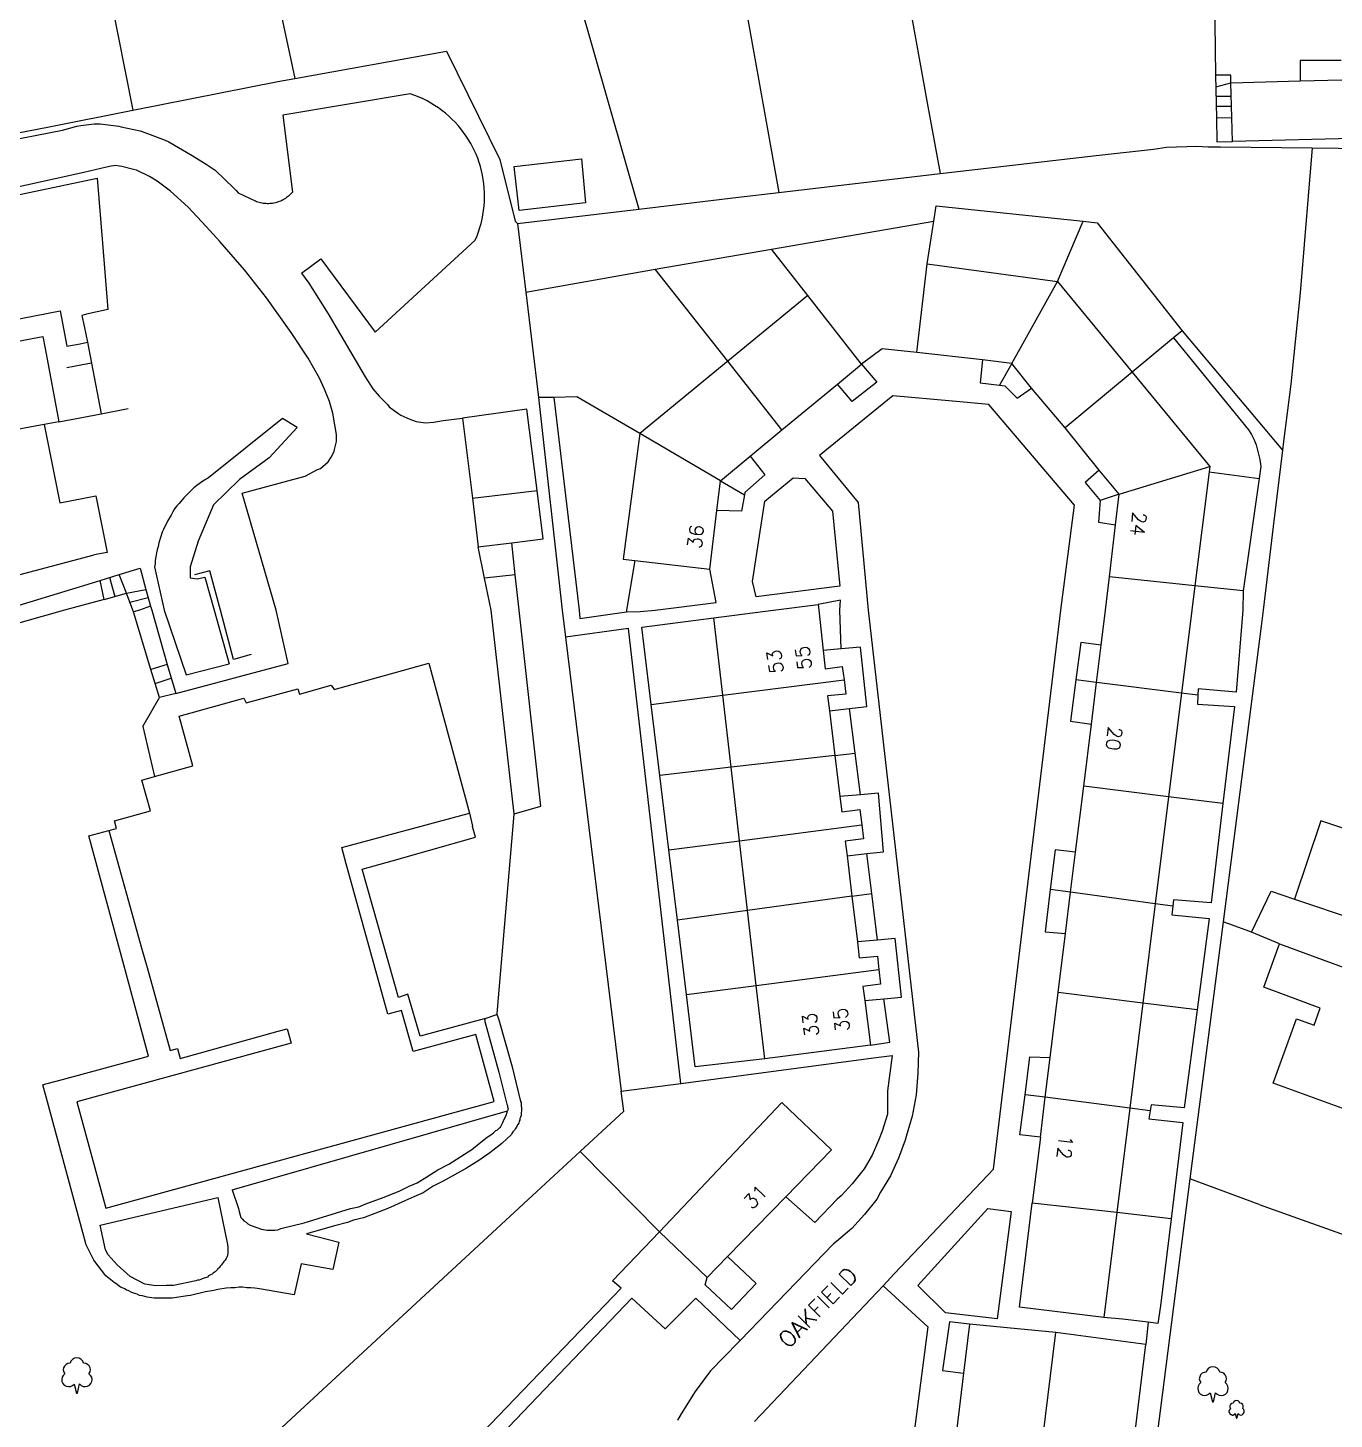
# Model space of a CAD drawing. Extents: x 427500 to 429848, y 434500 to 436505.
# Drawn here: x 428216.1 to 428327.5, y 435931 to 436049.7 of the extents above; entities that cross this region are included whole.
import ezdxf

# ---------------------------------------------------------------- set-up
doc = ezdxf.new("R2010")
doc.units = 0
doc.layers.add('LPTIP_Ex_Base', color=8, linetype='Continuous')
doc.styles.add('MtXpl_Romans', font='romans__.ttf')

msp = doc.modelspace()

# ---------------------------------------------------------------- linework, layer by layer
at = {"layer": 'LPTIP_Ex_Base', "color": 251, "true_color": 0x636466}
for p, q in [((428220.15, 436067.4), (428225.04, 436042.65)), ((428234.56, 436065.5), (428238.85, 436045.36)), ((428260.25, 436061.95), (428268.2, 436034.23)), ((428290.95, 436053.56), (428292.8, 436043.3)), ((428277.27, 436051.68), (428280.15, 436035.65)), ((428317.3, 436052.45), (428317.38, 436045.65)), ((428238.85, 436045.36), (428251.8, 436047.7)), ((428251.8, 436047.7), (428256.35, 436038.45)), ((428328.1, 436046.9), (428324.6, 436046.9)), ((428324.6, 436046.9), (428324.6, 436045.16)), ((428317.38, 436045.65), (428317.46, 436042)), ((428318.7, 436045.65), (428317.38, 436045.65)), ((428318.7, 436045), (428318.7, 436045.65)), ((428225.04, 436042.65), (428237.4, 436045.1)), ((428237.4, 436045.1), (428238.85, 436045.36)), ((428317.4, 436044.65), (428318.7, 436045)), ((428318.7, 436045), (428324.6, 436045.16)), ((428318.78, 436042.05), (428318.7, 436045)), ((428324.6, 436045.16), (428328.15, 436045.25)), ((428248.69, 436044.07), (428237.83, 436042.24)), ((428249.1, 436043.92), (428248.69, 436044.07)), ((428249.45, 436043.78), (428249.1, 436043.92)), ((428249.8, 436043.63), (428249.45, 436043.78)), ((428250.13, 436043.46), (428249.8, 436043.63)), ((428250.46, 436043.27), (428250.13, 436043.46)), ((428250.78, 436043.07), (428250.46, 436043.27)), ((428292.8, 436043.3), (428293.91, 436037.27)), ((428317.42, 436043.85), (428318.73, 436043.85)), ((428217.75, 436041.2), (428225.04, 436042.65)), ((428237.83, 436042.24), (428238.65, 436035.66)), ((428251.1, 436042.86), (428250.78, 436043.07)), ((428251.4, 436042.64), (428251.1, 436042.86)), ((428251.7, 436042.41), (428251.4, 436042.64)), ((428251.98, 436042.16), (428251.7, 436042.41)), ((428252.26, 436041.9), (428251.98, 436042.16)), ((428317.44, 436043), (428318.75, 436043)), ((428317.46, 436042), (428318.78, 436042.05)), ((428317.46, 436042), (428317.5, 436039.95)), ((428318.83, 436040), (428318.78, 436042.05)), ((428196.55, 436036.65), (428219.05, 436040.95)), ((428207.44, 436039.24), (428217.75, 436041.2)), ((428219.05, 436040.95), (428220.25, 436041.3)), ((428220.25, 436041.3), (428220.6, 436041.35)), ((428220.6, 436041.35), (428221.75, 436041.5)), ((428221.75, 436041.5), (428222.25, 436041.5)), ((428222.25, 436041.5), (428223.85, 436041.3)), ((428223.85, 436041.3), (428224.05, 436041.25)), ((428224.05, 436041.25), (428225.65, 436040.9)), ((428225.65, 436040.9), (428226.05, 436040.75)), ((428252.53, 436041.63), (428252.26, 436041.9)), ((428252.78, 436041.35), (428252.53, 436041.63)), ((428253.02, 436041.07), (428252.78, 436041.35)), ((428253.25, 436040.77), (428253.02, 436041.07)), ((428226.05, 436040.75), (428227.8, 436040.1)), ((428227.8, 436040.1), (428228.1, 436039.95)), ((428228.1, 436039.95), (428230.1, 436038.8)), ((428253.47, 436040.46), (428253.25, 436040.77)), ((428253.68, 436040.14), (428253.47, 436040.46)), ((428253.87, 436039.82), (428253.68, 436040.14)), ((428254.05, 436039.48), (428253.87, 436039.82)), ((428317.5, 436039.95), (428318.83, 436040)), ((428333.2, 436040.35), (428318.83, 436040)), ((428230.1, 436038.8), (428231.3, 436038.05)), ((428254.31, 436038.92), (428254.05, 436039.48)), ((428254.45, 436038.57), (428254.31, 436038.92)), ((428254.57, 436038.21), (428254.45, 436038.57)), ((428256.35, 436038.45), (428257.65, 436033.2)), ((428257.55, 436037.85), (428263.3, 436038.5)), ((428263.3, 436038.5), (428263.65, 436034.75)), ((428294.15, 436037.3), (428307.2, 436038.8)), ((428307.2, 436038.8), (428312.1, 436039.35)), ((428312.1, 436039.35), (428313.2, 436039.5)), ((428313.2, 436039.5), (428315.8, 436039.6)), ((428315.8, 436039.6), (428316.75, 436039.55)), ((428316.75, 436039.55), (428317.8, 436039.55)), ((428317.8, 436039.55), (428325.62, 436039.46)), ((428325.62, 436039.46), (428324.6, 436027.08)), ((428325.62, 436039.46), (428352.1, 436039.15)), ((428220.85, 436037.35), (428207.9, 436034.5)), ((428222.8, 436037.8), (428220.85, 436037.35)), ((428223.2, 436037.9), (428222.8, 436037.8)), ((428223.6, 436037.95), (428223.2, 436037.9)), ((428223.91, 436037.89), (428223.6, 436037.95)), ((428224.1, 436037.85), (428223.91, 436037.89)), ((428225.1, 436037.6), (428224.1, 436037.85)), ((428225.35, 436037.55), (428225.1, 436037.6)), ((428226.45, 436037), (428225.35, 436037.55)), ((428231.3, 436038.05), (428232.05, 436037.55)), ((428232.05, 436037.55), (428233.65, 436036)), ((428254.68, 436037.85), (428254.57, 436038.21)), ((428254.78, 436037.49), (428254.68, 436037.85)), ((428254.85, 436037.12), (428254.78, 436037.49)), ((428258, 436034.1), (428257.55, 436037.85)), ((428280.15, 436035.65), (428293.91, 436037.27)), ((428293.91, 436037.27), (428294.15, 436037.3)), ((428211.15, 436034.6), (428222, 436036.85)), ((428222, 436036.85), (428222.45, 436031.33)), ((428227.1, 436036.6), (428226.45, 436037)), ((428228.25, 436035.75), (428227.1, 436036.6)), ((428254.92, 436036.75), (428254.85, 436037.12)), ((428254.97, 436036.37), (428254.92, 436036.75)), ((428255, 436036), (428254.97, 436036.37)), ((428229.75, 436034.4), (428228.25, 436035.75)), ((428233.65, 436036), (428233.85, 436035.8)), ((428233.85, 436035.8), (428234.04, 436035.57)), ((428235.5, 436034.89), (428234.04, 436035.57)), ((428235.6, 436034.85), (428235.5, 436034.89)), ((428237.54, 436034.87), (428237.43, 436034.83)), ((428237.65, 436034.91), (428237.54, 436034.87)), ((428237.75, 436034.96), (428237.65, 436034.91)), ((428237.85, 436035.01), (428237.75, 436034.96)), ((428237.95, 436035.07), (428237.85, 436035.01)), ((428238.05, 436035.13), (428237.95, 436035.07)), ((428238.14, 436035.2), (428238.05, 436035.13)), ((428238.24, 436035.26), (428238.14, 436035.2)), ((428238.32, 436035.34), (428238.24, 436035.26)), ((428238.41, 436035.41), (428238.32, 436035.34)), ((428238.49, 436035.49), (428238.41, 436035.41)), ((428238.57, 436035.57), (428238.49, 436035.49)), ((428238.65, 436035.66), (428238.57, 436035.57)), ((428255.02, 436035.62), (428255, 436036)), ((428255.03, 436035.24), (428255.02, 436035.62)), ((428255.02, 436034.86), (428255.03, 436035.24)), ((428268.2, 436034.23), (428276.7, 436035.25)), ((428276.7, 436035.25), (428280.15, 436035.65)), ((428231.3, 436032.75), (428229.75, 436034.4)), ((428235.71, 436034.81), (428235.6, 436034.85)), ((428235.82, 436034.78), (428235.71, 436034.81)), ((428235.93, 436034.75), (428235.82, 436034.78)), ((428236.05, 436034.73), (428235.93, 436034.75)), ((428236.16, 436034.71), (428236.05, 436034.73)), ((428236.27, 436034.7), (428236.16, 436034.71)), ((428236.39, 436034.69), (428236.27, 436034.7)), ((428236.5, 436034.68), (428236.39, 436034.69)), ((428236.61, 436034.68), (428236.5, 436034.68)), ((428236.73, 436034.69), (428236.61, 436034.68)), ((428236.84, 436034.7), (428236.73, 436034.69)), ((428236.96, 436034.71), (428236.84, 436034.7)), ((428237.07, 436034.73), (428236.96, 436034.71)), ((428237.22, 436034.76), (428237.07, 436034.73)), ((428237.33, 436034.79), (428237.22, 436034.76)), ((428237.43, 436034.83), (428237.33, 436034.79)), ((428254.83, 436033.37), (428254.9, 436033.74)), ((428254.9, 436033.74), (428254.95, 436034.11)), ((428254.95, 436034.11), (428254.99, 436034.49)), ((428254.99, 436034.49), (428255.02, 436034.86)), ((428257.85, 436032.99), (428268.2, 436034.23)), ((428263.65, 436034.75), (428258, 436034.1)), ((428293.35, 436033.18), (428293.55, 436034.5)), ((428293.55, 436034.5), (428306.1, 436033.2)), ((428232.45, 436031.45), (428231.3, 436032.75)), ((428254.53, 436032.28), (428254.64, 436032.64)), ((428254.64, 436032.64), (428254.74, 436033)), ((428254.74, 436033), (428254.83, 436033.37)), ((428257.65, 436033.2), (428257.85, 436032.99)), ((428257.85, 436032.99), (428258.55, 436027.15)), ((428279.5, 436030.8), (428293.35, 436033.18)), ((428292.8, 436029.55), (428293.35, 436033.18)), ((428303.9, 436028.05), (428306.1, 436033.2)), ((428306.1, 436033.2), (428307.3, 436033.05)), ((428307.3, 436033.05), (428314.55, 436023.85)), ((428222.45, 436031.33), (428222.92, 436025.65)), ((428234.55, 436029.05), (428232.45, 436031.45)), ((428245.71, 436023.71), (428254.25, 436031.58)), ((428254.25, 436031.58), (428254.4, 436031.93)), ((428254.4, 436031.93), (428254.53, 436032.28)), ((428269.6, 436029.1), (428279.5, 436030.8)), ((428282.6, 436026.85), (428279.5, 436030.8)), ((428236.45, 436026.65), (428234.55, 436029.05)), ((428239.41, 436028.77), (428241.07, 436029.99)), ((428241.07, 436029.99), (428245.71, 436023.71)), ((428258.55, 436027.15), (428269.6, 436029.1)), ((428275.79, 436021.25), (428269.6, 436029.1)), ((428291.9, 436022), (428292.8, 436029.55)), ((428292.8, 436029.55), (428303.9, 436028.05)), ((428239.41, 436028.77), (428240.05, 436027.9)), ((428240.05, 436027.9), (428241.7, 436025.3)), ((428300, 436021.05), (428303.9, 436028.05)), ((428303.9, 436028.05), (428310.27, 436020.31)), ((428238.55, 436023.7), (428236.45, 436026.65)), ((428258.55, 436027.15), (428259.65, 436018.15)), ((428282.6, 436026.85), (428275.79, 436021.25)), ((428287.2, 436021), (428282.6, 436026.85)), ((428324.6, 436027.08), (428323.8, 436019.3)), ((428214.45, 436024.69), (428218.84, 436025.53)), ((428218.84, 436025.53), (428219.42, 436022.53)), ((428222.92, 436025.65), (428221.1, 436025.25)), ((428221.1, 436025.25), (428220.68, 436025.15)), ((428220.68, 436025.15), (428220.88, 436024.23)), ((428220.88, 436024.23), (428221.17, 436022.86)), ((428241.7, 436025.3), (428244.85, 436019.9)), ((428212.33, 436022.4), (428216.46, 436023.17)), ((428216.46, 436023.17), (428217.37, 436023.34)), ((428217.37, 436023.34), (428217.55, 436022.34)), ((428240, 436021.5), (428238.55, 436023.7)), ((428313.8, 436023.25), (428310.27, 436020.31)), ((428314.55, 436023.85), (428313.8, 436023.25)), ((428313.8, 436023.25), (428320.2, 436015.4)), ((428314.55, 436023.85), (428323.1, 436013.65)), ((428217.55, 436022.34), (428218.73, 436016.08)), ((428219.42, 436022.53), (428220.55, 436022.74)), ((428220.55, 436022.74), (428221.17, 436022.86)), ((428221.17, 436022.86), (428221.51, 436021.08)), ((428288.95, 436022.3), (428287.2, 436021)), ((428291.9, 436022), (428288.95, 436022.3)), ((428297.5, 436021.35), (428291.9, 436022)), ((428220.59, 436020.9), (428219.42, 436020.67)), ((428221.51, 436021.08), (428220.59, 436020.9)), ((428221.51, 436021.08), (428222.34, 436016.77)), ((428240.95, 436019.8), (428240, 436021.5)), ((428275.79, 436021.25), (428268.27, 436015.07)), ((428280.4, 436015.4), (428275.79, 436021.25)), ((428285.15, 436019.3), (428287.2, 436021)), ((428287.2, 436021), (428288.5, 436019.45)), ((428297.5, 436021.35), (428297.3, 436019.4)), ((428300, 436021.05), (428297.5, 436021.35)), ((428300, 436021.05), (428298.97, 436019.2)), ((428301.7, 436018.95), (428300, 436021.05)), ((428241.4, 436018.85), (428240.95, 436019.8)), ((428244.85, 436019.9), (428245.5, 436018.9)), ((428288.5, 436019.45), (428286.4, 436017.8)), ((428310.27, 436020.31), (428304.55, 436015.55)), ((428310.27, 436020.31), (428316.9, 436012.25)), ((428241.8, 436017.8), (428241.4, 436018.85)), ((428245.5, 436018.9), (428246.05, 436018.25)), ((428246.05, 436018.25), (428246.75, 436017.55)), ((428280.4, 436015.4), (428285.15, 436019.3)), ((428289.85, 436018.3), (428283.6, 436013.2)), ((428286.4, 436017.8), (428285.15, 436019.3)), ((428294.95, 436017.85), (428289.85, 436018.3)), ((428297.3, 436019.4), (428298.97, 436019.2)), ((428298.97, 436019.2), (428299.4, 436019.15)), ((428299.4, 436019.15), (428300.45, 436018.1)), ((428300.45, 436018.1), (428301.7, 436018.95)), ((428304.55, 436015.55), (428301.7, 436018.95)), ((428323.8, 436019.3), (428323.19, 436014.4)), ((428222.34, 436016.77), (428224.65, 436017.2)), ((428242.1, 436016.8), (428241.8, 436017.8)), ((428246.75, 436017.55), (428246.9, 436017.35)), ((428246.9, 436017.35), (428247.65, 436016.8)), ((428258.65, 436017.15), (428253.17, 436016.4)), ((428259.53, 436010.22), (428258.65, 436017.15)), ((428259.65, 436018.15), (428261.65, 436000)), ((428260.95, 436018.15), (428259.65, 436018.15)), ((428262.9, 436018.2), (428260.95, 436018.15)), ((428260.95, 436018.15), (428263.1, 436000)), ((428268.27, 436015.07), (428262.9, 436018.2)), ((428298.05, 436017.55), (428294.95, 436017.85)), ((428305.35, 436008.95), (428298.05, 436017.55)), ((428218.73, 436016.08), (428217.48, 436015.85)), ((428218.73, 436016.08), (428221.3, 436016.57)), ((428221.3, 436016.57), (428222.34, 436016.77)), ((428237.8, 436016.35), (428231.5, 436011.3)), ((428239.06, 436015.6), (428237.8, 436016.35)), ((428242.3, 436015.65), (428242.1, 436016.8)), ((428247.65, 436016.8), (428247.9, 436016.65)), ((428247.9, 436016.65), (428248.65, 436016.3)), ((428248.65, 436016.3), (428249.2, 436016.1)), ((428249.2, 436016.1), (428250, 436016)), ((428250, 436016), (428250.7, 436016.05)), ((428250.7, 436016.05), (428251.5, 436016.2)), ((428251.5, 436016.2), (428253.17, 436016.4)), ((428253.17, 436016.4), (428254, 436009.55)), ((428217.48, 436015.85), (428205.2, 436013.55)), ((428217.48, 436015.85), (428218.81, 436009.16)), ((428239.06, 436015.6), (428236.66, 436012.99)), ((428242.4, 436015), (428242.3, 436015.65)), ((428242.4, 436014.4), (428242.4, 436015)), ((428268.27, 436015.07), (428266.85, 436004.35)), ((428275.15, 436011.05), (428268.27, 436015.07)), ((428277.7, 436013.15), (428280.4, 436015.4)), ((428307.45, 436011.95), (428304.55, 436015.55)), ((428320.2, 436015.4), (428320.45, 436015)), ((428320.45, 436015), (428320.65, 436014.6)), ((428241.95, 436013.05), (428242.2, 436013.55)), ((428242.2, 436013.55), (428242.25, 436013.7)), ((428242.25, 436013.7), (428242.4, 436014.4)), ((428320.65, 436014.6), (428320.85, 436014.1)), ((428320.85, 436014.1), (428321.15, 436012.85)), ((428323.1, 436013.65), (428322.3, 436007.15)), ((428323.19, 436014.4), (428323.1, 436013.65)), ((428236.66, 436012.99), (428234.13, 436011.16)), ((428241.05, 436012.1), (428241.7, 436012.65)), ((428241.7, 436012.65), (428241.95, 436013.05)), ((428275.15, 436011.05), (428277.7, 436013.15)), ((428277.7, 436013.15), (428278.95, 436011.55)), ((428283.6, 436013.2), (428286.9, 436009.2)), ((428321.15, 436012.85), (428321.25, 436012.25)), ((428231.5, 436011.3), (428231, 436011)), ((428234.13, 436011.16), (428231.91, 436009)), ((428238.25, 436011.05), (428239.75, 436011.45)), ((428239.75, 436011.45), (428240.8, 436012)), ((428240.8, 436012), (428241.05, 436012.1)), ((428278.95, 436011.55), (428277.25, 436010.05)), ((428278.95, 436009.3), (428281.35, 436011.3)), ((428281.35, 436011.3), (428282.35, 436011.25)), ((428282.35, 436011.25), (428284.7, 436008.45)), ((428307.45, 436011.95), (428306.25, 436010.9)), ((428309.15, 436009.9), (428307.45, 436011.95)), ((428309.15, 436009.9), (428316.9, 436012.25)), ((428316.85, 436011.8), (428315.62, 436002.09)), ((428316.9, 436012.25), (428316.85, 436011.8)), ((428316.85, 436011.8), (428321.1, 436011.25)), ((428321.1, 436011.25), (428319.75, 436001.65)), ((428321.25, 436012.25), (428321.1, 436011.25)), ((428230.25, 436010.45), (428229.4, 436009.6)), ((428230.5, 436010.65), (428230.25, 436010.45)), ((428231, 436011), (428230.5, 436010.65)), ((428234.35, 436010), (428238.25, 436011.05)), ((428237.25, 436000), (428234.35, 436010)), ((428254, 436009.55), (428259.53, 436010.22)), ((428260.05, 436006.1), (428259.53, 436010.22)), ((428274.85, 436008.5), (428275.15, 436011.05)), ((428275.15, 436011.05), (428277.21, 436009.85)), ((428277.25, 436010.05), (428277.21, 436009.85)), ((428306.25, 436010.9), (428307.55, 436009.35)), ((428218.81, 436009.16), (428221.88, 436009.77)), ((428221.88, 436009.77), (428222.84, 436004.94)), ((428228.8, 436008.9), (428228.6, 436008.65)), ((428229, 436009.1), (428228.8, 436008.9)), ((428229.4, 436009.6), (428229, 436009.1)), ((428231.91, 436009), (428230.62, 436005.9)), ((428254, 436009.55), (428254.5, 436005.4)), ((428277.21, 436009.85), (428276.95, 436008.45)), ((428277.9, 436002.45), (428278.95, 436009.3)), ((428286.9, 436009.2), (428287.75, 436000)), ((428304.2, 436000), (428305.35, 436008.95)), ((428307.55, 436009.35), (428307.4, 436007.5)), ((428309.15, 436009.9), (428307.55, 436009.35)), ((428308.85, 436007.3), (428309.15, 436009.9)), ((428228, 436007.6), (428227.65, 436006.9)), ((428228.3, 436008.1), (428228, 436007.6)), ((428228.45, 436008.4), (428228.3, 436008.1)), ((428228.6, 436008.65), (428228.45, 436008.4)), ((428274.25, 436003.5), (428274.85, 436008.5)), ((428276.95, 436008.45), (428274.85, 436008.5)), ((428284.7, 436008.45), (428285.35, 436002.05)), ((428227.55, 436006.65), (428227.25, 436005.75)), ((428227.65, 436006.9), (428227.55, 436006.65)), ((428307.4, 436007.5), (428308.85, 436007.3)), ((428308.35, 436002.85), (428308.85, 436007.3)), ((428322.3, 436007.15), (428321.45, 436000)), ((428227.2, 436005.45), (428227.1, 436005.15)), ((428227.25, 436005.75), (428227.2, 436005.45)), ((428230.62, 436005.9), (428229.92, 436003.71)), ((428254.5, 436005.4), (428257.36, 436005.76)), ((428255.04, 436002.73), (428254.5, 436005.4)), ((428257.36, 436005.76), (428260.05, 436006.1)), ((428257.66, 436003.01), (428257.36, 436005.76)), ((428210.81, 436001.84), (428221.75, 436004.72)), ((428222.84, 436004.94), (428221.75, 436004.72)), ((428227, 436004.55), (428226.95, 436004.25)), ((428226.95, 436004.25), (428226.95, 436003.95)), ((428227.05, 436004.9), (428227, 436004.55)), ((428227.1, 436005.15), (428227.05, 436004.9)), ((428266.85, 436004.35), (428267.85, 436004.25)), ((428267.85, 436004.25), (428267.15, 436000)), ((428267.85, 436004.25), (428274.25, 436003.5)), ((428222.24, 436002.55), (428223.87, 436003.05)), ((428223.87, 436003.05), (428225.65, 436003.6)), ((428224.5, 436001.45), (428223.87, 436003.05)), ((428225.65, 436003.6), (428226.16, 436001.77)), ((428226.95, 436003.95), (428226.9, 436003.7)), ((428226.9, 436003.7), (428227.7, 436000)), ((428229.92, 436003.71), (428229.92, 436002.76)), ((428231.61, 436003.35), (428230.31, 436003.01)), ((428232.51, 436000), (428231.61, 436003.35)), ((428257.66, 436003.01), (428255.04, 436002.73)), ((428257.99, 436000), (428257.66, 436003.01)), ((428274.8, 436000.65), (428274.25, 436003.5)), ((428308, 436000), (428308.35, 436002.85)), ((428315.62, 436002.09), (428308.35, 436002.85)), ((428213.95, 436000), (428222.24, 436002.55)), ((428222.6, 436000.93), (428222.24, 436002.55)), ((428223.05, 436002.8), (428223.49, 436001.17)), ((428224.5, 436001.45), (428226.16, 436001.77)), ((428226.16, 436001.77), (428226.55, 436000.36)), ((428229.92, 436002.76), (428230.52, 436002.68)), ((428230.52, 436002.68), (428231.19, 436002.81)), ((428231.19, 436002.81), (428231.97, 436000)), ((428255.6, 436000), (428255.04, 436002.73)), ((428278.2, 436001.15), (428277.9, 436002.45)), ((428285.35, 436002.05), (428278.2, 436001.15)), ((428315.62, 436002.09), (428315.35, 436000)), ((428319.75, 436001.65), (428315.62, 436002.09)), ((428319.75, 436001.65), (428319.7, 436000)), ((428222.6, 436000.93), (428219.2, 436000)), ((428222.6, 436000.93), (428224.5, 436001.45)), ((428225.05, 436000), (428224.5, 436001.45)), ((428224.79, 436000.68), (428226.35, 436001.09)), ((428269.6, 436000), (428274.8, 436000.65)), ((428279.65, 436000), (428283.5, 436000.5)), ((428285.4, 436000.85), (428283.5, 436000.5)), ((428283.5, 436000.5), (428283.55, 436000)), ((428285.35, 436000), (428285.4, 436000.85)), ((428219.2, 436000), (428212.8, 435998.2)), ((428225.1, 435999.85), (428225.05, 436000)), ((428225.6, 436000), (428225.1, 435999.85)), ((428226.58, 435994.94), (428225.1, 435999.85)), ((428226.55, 436000.36), (428225.6, 436000)), ((428226.55, 436000.36), (428226.65, 436000)), ((428226.65, 436000), (428227.98, 435995.38)), ((428227.7, 436000), (428229.6, 435994.5)), ((428231.97, 436000), (428233.25, 435995.43)), ((428233.63, 435995.81), (428232.51, 436000)), ((428238.3, 435995.45), (428237.25, 436000)), ((428257.55, 435982.64), (428255.6, 436000)), ((428259.83, 435983.28), (428257.99, 436000)), ((428261.65, 436000), (428261.93, 435997.71)), ((428263.1, 436000), (428263.15, 435999.3)), ((428263.15, 435999.3), (428267.14, 435999.85)), ((428267.15, 436000), (428267.14, 435999.85)), ((428267.14, 435999.85), (428268.3, 435999.9)), ((428268.3, 435999.9), (428269.6, 436000)), ((428268.45, 435998.55), (428274.6, 435999.35)), ((428274.6, 435999.35), (428279.65, 436000)), ((428275.36, 435992.74), (428274.6, 435999.35)), ((428283.55, 436000), (428283.93, 435996.56)), ((428285.46, 435996.7), (428285.35, 436000)), ((428287.75, 436000), (428292.05, 435962.3)), ((428298.45, 435952.3), (428304.2, 436000)), ((428307.63, 435997.01), (428308, 436000)), ((428315.35, 436000), (428314.47, 435992.92)), ((428319.7, 436000), (428319.15, 435993)), ((428321.45, 436000), (428321.27, 435998.64)), ((428267.3, 435998.45), (428261.93, 435997.71)), ((428271.79, 435959.63), (428267.3, 435998.45)), ((428269.25, 435991.96), (428268.45, 435998.55)), ((428321.27, 435998.64), (428318.02, 435973.41)), ((428261.93, 435997.71), (428263.93, 435981.45)), ((428305.9, 435997.25), (428305.47, 435994.05)), ((428307.63, 435997.01), (428305.9, 435997.25)), ((428307.24, 435993.83), (428307.63, 435997.01)), ((428235.14, 435996.21), (428233.63, 435995.81)), ((428285.46, 435996.7), (428283.93, 435996.56)), ((428283.93, 435996.56), (428284.1, 435995)), ((428287.1, 435996.85), (428285.46, 435996.7)), ((428287.65, 435991.8), (428287.1, 435996.85)), ((428227.98, 435995.38), (428226.58, 435994.94)), ((428227.3, 435992.55), (428226.58, 435994.94)), ((428227.98, 435995.38), (428228.7, 435992.9)), ((428228.7, 435992.9), (428238.3, 435995.45)), ((428229.6, 435994.5), (428233.25, 435995.43)), ((428242.2, 435993.25), (428250.29, 435995.48)), ((428250.29, 435995.48), (428253.75, 435982.7)), ((428284.1, 435995), (428285.55, 435995.2)), ((428285.55, 435995.2), (428285.7, 435994.06)), ((428226.94, 435993.75), (428228.32, 435994.21)), ((428239.25, 435992.85), (428241.95, 435993.6)), ((428241.95, 435993.6), (428242.2, 435993.25)), ((428275.36, 435992.74), (428285.7, 435994.06)), ((428285.7, 435994.06), (428285.85, 435992.85)), ((428305.47, 435994.05), (428305, 435990.55)), ((428307.24, 435993.83), (428305.47, 435994.05)), ((428306.8, 435990.28), (428307.24, 435993.83)), ((428314.47, 435992.92), (428307.24, 435993.83)), ((428225.9, 435990.08), (428227.3, 435992.55)), ((428228.7, 435992.9), (428227.3, 435992.55)), ((428229, 435990.95), (428234.5, 435992.5)), ((428234.5, 435992.5), (428234.7, 435992.1)), ((428234.7, 435992.1), (428239.1, 435993.3)), ((428239.1, 435993.3), (428239.25, 435992.85)), ((428269.25, 435991.96), (428275.36, 435992.74)), ((428276.07, 435986.6), (428275.36, 435992.74)), ((428285.85, 435992.85), (428284.3, 435992.7)), ((428284.3, 435992.7), (428284.46, 435991.41)), ((428314.47, 435992.92), (428313.37, 435984.08)), ((428315.88, 435992.75), (428314.47, 435992.92)), ((428315.88, 435992.75), (428315.85, 435992)), ((428315.9, 435993.3), (428315.88, 435992.75)), ((428319.15, 435993), (428315.9, 435993.3)), ((428230.17, 435986.72), (428229, 435990.95)), ((428269.98, 435985.9), (428269.25, 435991.96)), ((428284.46, 435991.41), (428286.15, 435991.62)), ((428284.46, 435991.41), (428284.92, 435987.61)), ((428286.15, 435991.62), (428287.65, 435991.8)), ((428286.65, 435987.81), (428286.15, 435991.62)), ((428315.85, 435992), (428319, 435991.8)), ((428319, 435991.8), (428318.01, 435983.5)), ((428225.9, 435990.08), (428226.9, 435985.82)), ((428305, 435990.55), (428306.8, 435990.28)), ((428306.14, 435984.99), (428306.8, 435990.28)), ((428284.92, 435987.61), (428276.07, 435986.6)), ((428284.92, 435987.61), (428286.65, 435987.81)), ((428284.92, 435987.61), (428285.34, 435984.1)), ((428287.11, 435984.26), (428286.65, 435987.81)), ((428226.9, 435985.82), (428230.17, 435986.72)), ((428276.07, 435986.6), (428269.98, 435985.9)), ((428276.79, 435980.34), (428276.07, 435986.6)), ((428225.81, 435985.51), (428226.9, 435985.82)), ((428226.54, 435982.89), (428225.81, 435985.51)), ((428270.76, 435979.55), (428269.98, 435985.9)), ((428287.11, 435984.26), (428285.34, 435984.1)), ((428285.34, 435984.1), (428285.5, 435982.8)), ((428288.65, 435984.4), (428287.11, 435984.26)), ((428289.05, 435979.4), (428288.65, 435984.4)), ((428305.45, 435979.35), (428306.14, 435984.99)), ((428313.37, 435984.08), (428306.14, 435984.99)), ((428313.37, 435984.08), (428312.24, 435974.96)), ((428318.01, 435983.5), (428313.37, 435984.08)), ((428223.47, 435982.04), (428226.54, 435982.89)), ((428242.85, 435979.75), (428253.75, 435982.7)), ((428253.75, 435982.7), (428254, 435981.59)), ((428257.55, 435982.62), (428259.83, 435983.28)), ((428285.5, 435982.8), (428287.05, 435983)), ((428287.05, 435983), (428287.21, 435981.7)), ((428318.01, 435983.5), (428317, 435975.05)), ((428223.65, 435981.39), (428223.47, 435982.04)), ((428254.01, 435981.56), (428254, 435981.59)), ((428254.27, 435980.64), (428254.01, 435981.56)), ((428256.1, 435965.6), (428257.55, 435982.61)), ((428257.55, 435982.62), (428257.55, 435982.64)), ((428257.55, 435982.61), (428257.55, 435982.62)), ((428263.93, 435981.45), (428266.21, 435962.95)), ((428276.79, 435980.34), (428287.21, 435981.7)), ((428287.21, 435981.7), (428287.35, 435980.5)), ((428326.37, 435982.04), (428324.13, 435975.36)), ((428331.63, 435980.28), (428326.37, 435982.04)), ((428221.29, 435980.74), (428223, 435981.21)), ((428224.27, 435969.75), (428221.29, 435980.74)), ((428223, 435981.21), (428223.65, 435981.39)), ((428223, 435981.21), (428225.81, 435971.07)), ((428250.26, 435979.5), (428254.27, 435980.64)), ((428270.76, 435979.55), (428276.79, 435980.34)), ((428277.47, 435974.39), (428276.79, 435980.34)), ((428287.35, 435980.5), (428285.8, 435980.3)), ((428285.8, 435980.3), (428285.95, 435979.05)), ((428243.24, 435978.35), (428242.85, 435979.75)), ((428247.15, 435978.62), (428250.26, 435979.5)), ((428271.48, 435973.57), (428270.76, 435979.55)), ((428285.95, 435979.05), (428287.64, 435979.24)), ((428287.64, 435979.24), (428289.05, 435979.4)), ((428288.06, 435975.83), (428287.64, 435979.24)), ((428303.7, 435979.55), (428303.29, 435976.17)), ((428305.45, 435979.35), (428303.7, 435979.55)), ((428305.02, 435975.94), (428305.45, 435979.35)), ((428246.8, 435965.55), (428243.24, 435978.35)), ((428244.6, 435977.9), (428247.15, 435978.62)), ((428247.7, 435966.95), (428244.6, 435977.9)), ((428285.95, 435979.05), (428286.37, 435975.6)), ((428286.37, 435975.6), (428277.47, 435974.39)), ((428286.37, 435975.6), (428288.06, 435975.83)), ((428286.37, 435975.6), (428286.84, 435971.7)), ((428288.55, 435971.86), (428288.06, 435975.83)), ((428303.29, 435976.17), (428302.85, 435972.55)), ((428305.02, 435975.94), (428303.29, 435976.17)), ((428304.59, 435972.43), (428305.02, 435975.94)), ((428312.24, 435974.96), (428305.02, 435975.94)), ((428320.44, 435972.52), (428322.14, 435976.02)), ((428322.14, 435976.02), (428324.13, 435975.36)), ((428277.47, 435974.39), (428271.48, 435973.57)), ((428278.21, 435967.98), (428277.47, 435974.39)), ((428312.24, 435974.96), (428311.18, 435966.48)), ((428313.74, 435974.75), (428312.24, 435974.96)), ((428313.74, 435974.75), (428313.65, 435974)), ((428313.8, 435975.3), (428313.74, 435974.75)), ((428317, 435975.05), (428313.8, 435975.3)), ((428324.13, 435975.36), (428329.39, 435973.59)), ((428272.25, 435967.21), (428271.48, 435973.57)), ((428313.65, 435974), (428316.85, 435973.7)), ((428318.02, 435973.41), (428315.2, 435951.5)), ((428316.85, 435973.7), (428315.81, 435965.9)), ((428320, 435972.7), (428318.02, 435973.41)), ((428290.05, 435972), (428288.55, 435971.86)), ((428290.6, 435967), (428290.05, 435972)), ((428302.85, 435972.55), (428304.59, 435972.43)), ((428303.97, 435967.4), (428304.59, 435972.43)), ((428320.44, 435972.52), (428320, 435972.7)), ((428322.85, 435971.55), (428320.44, 435972.52)), ((428225.81, 435971.07), (428226.25, 435969.51)), ((428288.55, 435971.86), (428286.84, 435971.7)), ((428286.84, 435971.7), (428287, 435970.35)), ((428321.5, 435967.85), (428322.85, 435971.55)), ((428322.85, 435971.55), (428341.19, 435964.78)), ((428224.67, 435968.26), (428224.27, 435969.75)), ((428287, 435970.35), (428288.55, 435970.5)), ((428288.55, 435970.5), (428288.67, 435969.34)), ((428226.25, 435969.51), (428228.21, 435962.45)), ((428278.21, 435967.98), (428288.67, 435969.34)), ((428288.67, 435969.34), (428288.8, 435968.1)), ((428226.38, 435961.96), (428224.67, 435968.26)), ((428248.5, 435967.25), (428247.7, 435966.95)), ((428249.55, 435963.65), (428248.5, 435967.25)), ((428272.25, 435967.21), (428278.21, 435967.98)), ((428273, 435961.05), (428272.25, 435967.21)), ((428278.93, 435961.72), (428278.21, 435967.98)), ((428288.8, 435968.1), (428287.3, 435967.9)), ((428287.3, 435967.9), (428287.46, 435966.7)), ((428303.28, 435961.84), (428303.97, 435967.4)), ((428311.18, 435966.48), (428303.97, 435967.4)), ((428326.3, 435966.05), (428321.5, 435967.85)), ((428287.46, 435966.7), (428289.1, 435966.86)), ((428287.46, 435966.7), (428287.95, 435962.9)), ((428289.1, 435966.86), (428290.6, 435967)), ((428289.6, 435963.15), (428289.1, 435966.86)), ((428311.18, 435966.48), (428310.07, 435957.52)), ((428315.81, 435965.9), (428311.18, 435966.48)), ((428325.8, 435964.6), (428326.3, 435966.05)), ((428247.95, 435965.85), (428246.8, 435965.55)), ((428248.95, 435962.35), (428247.95, 435965.85)), ((428255, 435965.15), (428249.55, 435963.65)), ((428255, 435965.15), (428256.09, 435965.51)), ((428255, 435965.15), (428255.05, 435965.05)), ((428255.05, 435965.05), (428255.05, 435964.9)), ((428255.05, 435964.9), (428256.25, 435960.6)), ((428256.09, 435965.51), (428256.1, 435965.6)), ((428256.09, 435965.51), (428256.16, 435965.32)), ((428256.16, 435965.32), (428256.25, 435965.05)), ((428256.25, 435965.05), (428257.4, 435961.05)), ((428315.81, 435965.9), (428314.7, 435957.55)), ((428322.3, 435959.65), (428324.3, 435965.15)), ((428324.3, 435965.15), (428325.8, 435964.6)), ((428229.08, 435961.77), (428237.44, 435964.09)), ((428237.44, 435964.09), (428238.21, 435964.3)), ((428238.21, 435964.3), (428238.55, 435963.05)), ((428254.3, 435963.8), (428248.95, 435962.35)), ((428255.85, 435958.1), (428254.3, 435963.8)), ((428238.55, 435963.05), (428220.25, 435958.05)), ((428228.21, 435962.45), (428228.84, 435962.62)), ((428228.84, 435962.62), (428229.08, 435961.77)), ((428266.21, 435962.95), (428266.7, 435958.96)), ((428287.95, 435962.9), (428278.93, 435961.72)), ((428287.95, 435962.9), (428289.6, 435963.15)), ((428219.04, 435959.97), (428226.38, 435961.96)), ((428278.93, 435961.72), (428273, 435961.05)), ((428279.91, 435960.7), (428288.2, 435961.8)), ((428288.2, 435961.8), (428289.8, 435962)), ((428289.8, 435962), (428289.4, 435959)), ((428292.05, 435962.3), (428292, 435960.5)), ((428301.14, 435958.67), (428301.55, 435961.9)), ((428301.55, 435961.9), (428303.28, 435961.84)), ((428302.86, 435958.45), (428303.28, 435961.84)), ((428256.25, 435960.6), (428256.95, 435957.85)), ((428257.4, 435961.05), (428258.1, 435958.1)), ((428271.79, 435959.63), (428279.91, 435960.7)), ((428292, 435960.5), (428291.85, 435958.65)), ((428217.35, 435959.52), (428217.62, 435959.59)), ((428217.75, 435958.06), (428217.35, 435959.52)), ((428217.62, 435959.59), (428219.04, 435959.97)), ((428266.7, 435958.96), (428271.79, 435959.63)), ((428266.91, 435957.26), (428266.7, 435958.96)), ((428289.4, 435959), (428289.4, 435957)), ((428330.95, 435956.5), (428322.3, 435959.65)), ((428217.75, 435958.05), (428217.75, 435958.06)), ((428221.05, 435945.85), (428217.75, 435958.05)), ((428220.25, 435958.05), (428222.75, 435949)), ((428222.75, 435949), (428255.85, 435958.1)), ((428256.95, 435957.85), (428257, 435957.75)), ((428257, 435957.75), (428257, 435957.6)), ((428258.1, 435958.1), (428258.15, 435958)), ((428258.15, 435958), (428258.15, 435957.7)), ((428269.95, 435946.96), (428280.4, 435958)), ((428280.4, 435958), (428284.62, 435953.97)), ((428291.85, 435958.65), (428291.5, 435956.85)), ((428300.7, 435955.25), (428301.14, 435958.67)), ((428302.86, 435958.45), (428301.14, 435958.67)), ((428302.44, 435955.05), (428302.86, 435958.45)), ((428310.07, 435957.52), (428302.86, 435958.45)), ((428311.9, 435957.8), (428311.82, 435957.3)), ((428314.7, 435957.55), (428311.9, 435957.8)), ((428233.5, 435950.55), (428257, 435957.3)), ((428256.6, 435956.3), (428256.75, 435956.65)), ((428256.75, 435956.65), (428256.9, 435956.95)), ((428256.9, 435956.95), (428256.95, 435957.1)), ((428256.95, 435957.1), (428257, 435957.3)), ((428257, 435957.6), (428257.05, 435957.5)), ((428257.05, 435957.5), (428257, 435957.3)), ((428258.1, 435956.75), (428258.05, 435956.65)), ((428258.05, 435956.65), (428258.05, 435956.5)), ((428258.15, 435956.9), (428258.1, 435956.75)), ((428258.15, 435957.7), (428258.2, 435957.6)), ((428258.2, 435957.25), (428258.15, 435957.15)), ((428258.15, 435957.15), (428258.15, 435956.9)), ((428258.2, 435957.6), (428258.2, 435957.25)), ((428263.19, 435953.81), (428266.91, 435957.26)), ((428289.4, 435957), (428288.95, 435955.55)), ((428291.5, 435956.85), (428291, 435955.1)), ((428310.07, 435957.52), (428308.96, 435948.61)), ((428311.82, 435957.3), (428310.07, 435957.52)), ((428311.82, 435957.3), (428311.7, 435956.6)), ((428311.7, 435956.6), (428314.6, 435956.3)), ((428255.5, 435955.2), (428255.8, 435955.4)), ((428255.8, 435955.4), (428256, 435955.6)), ((428256, 435955.6), (428256.1, 435955.65)), ((428256.1, 435955.65), (428256.3, 435955.85)), ((428256.3, 435955.85), (428256.4, 435955.9)), ((428256.4, 435955.9), (428256.6, 435956.3)), ((428257.35, 435955.35), (428257.3, 435955.25)), ((428257.45, 435955.5), (428257.35, 435955.35)), ((428257.6, 435955.65), (428257.45, 435955.5)), ((428257.65, 435955.75), (428257.6, 435955.65)), ((428257.75, 435955.9), (428257.65, 435955.75)), ((428257.85, 435956.1), (428257.75, 435955.9)), ((428257.95, 435956.25), (428257.85, 435956.1)), ((428258, 435956.4), (428257.95, 435956.25)), ((428258.05, 435956.5), (428258, 435956.4)), ((428288.95, 435955.55), (428288.65, 435954.75)), ((428314.6, 435956.3), (428313.6, 435948.09)), ((428253.95, 435954), (428255, 435954.85)), ((428255, 435954.85), (428255.25, 435955.05)), ((428255.25, 435955.05), (428255.5, 435955.2)), ((428256.5, 435954.5), (428255.5, 435953.7)), ((428256.95, 435954.9), (428256.5, 435954.5)), ((428257.3, 435955.25), (428256.95, 435954.9)), ((428288.65, 435954.75), (428288.1, 435953.5)), ((428290.9, 435954.8), (428290.35, 435953.25)), ((428291, 435955.1), (428290.9, 435954.8)), ((428302.44, 435955.05), (428300.7, 435955.25)), ((428302.44, 435955.05), (428302.05, 435951.9)), ((428252, 435952.75), (428253.95, 435954)), ((428254.55, 435953.05), (428253.5, 435952.4)), ((428255.5, 435953.7), (428254.55, 435953.05)), ((428259.5, 435950.4), (428263.19, 435953.81)), ((428269.95, 435946.96), (428263.19, 435953.81)), ((428284.62, 435953.97), (428280.72, 435949.96)), ((428288.1, 435953.5), (428287.4, 435952.35)), ((428290.35, 435953.25), (428289.65, 435951.75)), ((428250.1, 435951.65), (428251.05, 435952.25)), ((428251.05, 435952.25), (428252, 435952.75)), ((428253.5, 435952.4), (428251.5, 435951.3)), ((428287.2, 435952.05), (428286.4, 435951.05)), ((428287.4, 435952.35), (428287.2, 435952.05)), ((428290, 435943.4), (428298.45, 435952.3)), ((428302.05, 435951.9), (428301.74, 435949.41)), ((428247.75, 435950.45), (428248.6, 435950.85)), ((428248.6, 435950.85), (428249.3, 435951.15)), ((428249.3, 435951.15), (428250.1, 435951.65)), ((428250.65, 435950.85), (428249.8, 435950.3)), ((428251.5, 435951.3), (428250.65, 435950.85)), ((428286.4, 435951.05), (428285.45, 435950.05)), ((428289.65, 435951.75), (428288.8, 435950.35)), ((428315.2, 435951.5), (428309.94, 435910.69)), ((428321.1, 435949.3), (428315.2, 435951.5)), ((428222.25, 435947.55), (428232.3, 435949.9)), ((428232.3, 435949.9), (428233.1, 435945.9)), ((428233.5, 435950.55), (428234.05, 435948.95)), ((428238.95, 435931.38), (428259.5, 435950.4)), ((428244.9, 435949.35), (428246.4, 435949.9)), ((428246.4, 435949.9), (428247.75, 435950.45)), ((428248.25, 435949.6), (428246.8, 435948.95)), ((428249, 435949.95), (428248.25, 435949.6)), ((428249.8, 435950.3), (428249, 435949.95)), ((428280.72, 435949.96), (428275.77, 435944.87)), ((428283.2, 435947.75), (428280.72, 435949.96)), ((428285.1, 435949.75), (428283.2, 435947.75)), ((428285.45, 435950.05), (428285.1, 435949.75)), ((428288.5, 435949.75), (428287.45, 435948.45)), ((428288.8, 435950.35), (428288.5, 435949.75)), ((428300.65, 435940.55), (428301.74, 435949.41)), ((428308.96, 435948.61), (428301.74, 435949.41)), ((428234.05, 435948.95), (428234.1, 435948.7)), ((428234.1, 435948.7), (428234.2, 435948.4)), ((428234.2, 435948.4), (428234.25, 435948.2)), ((428239.65, 435947.73), (428243.6, 435948.95)), ((428243.6, 435948.95), (428244.3, 435949.1)), ((428244.3, 435949.1), (428244.9, 435949.35)), ((428246.8, 435948.95), (428244.7, 435948.15)), ((428287.45, 435948.45), (428286.35, 435947.25)), ((428292, 435942.4), (428297.95, 435948.95)), ((428297.95, 435948.95), (428299.95, 435948.7)), ((428299.95, 435948.7), (428298.75, 435939.55)), ((428308.96, 435948.61), (428307.85, 435939.65)), ((428313.6, 435948.09), (428308.96, 435948.61)), ((428321.1, 435949.3), (428335.96, 435944.01)), ((428222.7, 435945.44), (428222.25, 435947.55)), ((428234.25, 435948.2), (428234.4, 435948.05)), ((428234.4, 435948.05), (428234.5, 435947.9)), ((428234.5, 435947.9), (428234.7, 435947.8)), ((428234.7, 435947.8), (428234.85, 435947.65)), ((428234.85, 435947.65), (428235.05, 435947.55)), ((428235.05, 435947.55), (428236, 435947.2)), ((428236, 435947.2), (428236.5, 435947.1)), ((428236.5, 435947.1), (428237.15, 435947.1)), ((428237.15, 435947.1), (428237.4, 435947.15)), ((428237.4, 435947.15), (428237.65, 435947.25)), ((428237.65, 435947.25), (428239.65, 435947.73)), ((428242.35, 435947.5), (428239.85, 435946.8)), ((428243.35, 435947.75), (428242.35, 435947.5)), ((428243.85, 435947.95), (428243.35, 435947.75)), ((428244.7, 435948.15), (428243.85, 435947.95)), ((428286.35, 435947.25), (428285.05, 435946.15)), ((428313.6, 435948.09), (428312.7, 435940.65)), ((428221.7, 435944.55), (428221.05, 435945.85)), ((428233.1, 435945.9), (428233.15, 435945.7)), ((428239.85, 435946.8), (428242.6, 435946.1)), ((428242.6, 435946.1), (428242.1, 435943.75)), ((428265.95, 435942.8), (428269.95, 435946.96)), ((428274.01, 435943.06), (428269.95, 435946.96)), ((428284.8, 435945.95), (428276.85, 435937.7)), ((428285.05, 435946.15), (428284.8, 435945.95)), ((428222.93, 435945), (428222.7, 435945.44)), ((428223.7, 435944.15), (428222.93, 435945)), ((428233, 435944.7), (428232.9, 435944.55)), ((428233.05, 435944.8), (428233, 435944.7)), ((428233.1, 435944.95), (428233.05, 435944.8)), ((428233.15, 435945.2), (428233.1, 435944.95)), ((428233.15, 435945.7), (428233.15, 435945.2)), ((428275.77, 435944.87), (428274.01, 435943.06)), ((428275.77, 435944.87), (428278.2, 435942.55)), ((428222.75, 435943.2), (428221.7, 435944.55)), ((428224.8, 435943.15), (428223.7, 435944.15)), ((428232.05, 435943.55), (428231.9, 435943.45)), ((428232.25, 435943.75), (428232.05, 435943.55)), ((428232.3, 435943.85), (428232.25, 435943.75)), ((428232.4, 435943.9), (428232.3, 435943.85)), ((428232.5, 435944.05), (428232.4, 435943.9)), ((428232.6, 435944.15), (428232.5, 435944.05)), ((428232.8, 435944.45), (428232.6, 435944.15)), ((428232.9, 435944.55), (428232.8, 435944.45)), ((428239.4, 435944.25), (428238.8, 435941.6)), ((428242.1, 435943.75), (428239.4, 435944.25)), ((428223.45, 435942.65), (428222.75, 435943.2)), ((428223.6, 435942.55), (428223.45, 435942.65)), ((428224, 435942.25), (428223.6, 435942.55)), ((428226.05, 435942.5), (428224.8, 435943.15)), ((428227, 435942.35), (428226.05, 435942.5)), ((428227.9, 435942.4), (428227, 435942.35)), ((428228.5, 435942.4), (428227.9, 435942.4)), ((428230.4, 435942.8), (428228.5, 435942.4)), ((428230.55, 435942.85), (428230.4, 435942.8)), ((428230.7, 435942.85), (428230.55, 435942.85)), ((428230.85, 435942.9), (428230.7, 435942.85)), ((428230.95, 435942.95), (428230.85, 435942.9)), ((428231.4, 435943.1), (428230.95, 435942.95)), ((428231.5, 435943.2), (428231.4, 435943.1)), ((428231.65, 435943.3), (428231.5, 435943.2)), ((428231.8, 435943.35), (428231.65, 435943.3)), ((428231.9, 435943.45), (428231.8, 435943.35)), ((428266.7, 435942.15), (428265.95, 435942.8)), ((428273.85, 435942.45), (428274.01, 435943.06)), ((428276.1, 435940.35), (428273.85, 435942.45)), ((428278.2, 435942.55), (428276.1, 435940.35)), ((428289.03, 435942.37), (428278.05, 435930.8)), ((428289.03, 435942.37), (428290, 435943.4)), ((428289.03, 435942.37), (428292.85, 435938.85)), ((428294.35, 435940.05), (428292, 435942.4)), ((428224.2, 435942.15), (428224, 435942.25)), ((428224.35, 435942.1), (428224.2, 435942.15)), ((428224.5, 435942), (428224.35, 435942.1)), ((428224.65, 435941.95), (428224.5, 435942)), ((428224.95, 435941.8), (428224.65, 435941.95)), ((428225.2, 435941.7), (428224.95, 435941.8)), ((428225.4, 435941.65), (428225.2, 435941.7)), ((428225.6, 435941.55), (428225.4, 435941.65)), ((428225.85, 435941.5), (428225.6, 435941.55)), ((428226.25, 435941.4), (428225.85, 435941.5)), ((428226.85, 435941.3), (428226.25, 435941.4)), ((428228.4, 435941.3), (428226.85, 435941.3)), ((428229.7, 435941.5), (428228.4, 435941.3)), ((428229.95, 435941.55), (428229.7, 435941.5)), ((428231.25, 435941.85), (428229.95, 435941.55)), ((428231.95, 435941.95), (428231.25, 435941.85)), ((428232.3, 435942.05), (428231.95, 435941.95)), ((428233, 435942.15), (428232.3, 435942.05)), ((428233.4, 435942.2), (428233, 435942.15)), ((428233.75, 435942.2), (428233.4, 435942.2)), ((428234.1, 435942.25), (428233.75, 435942.2)), ((428234.4, 435942.25), (428234.1, 435942.25)), ((428234.75, 435942.2), (428234.4, 435942.25)), ((428235.1, 435942.2), (428234.75, 435942.2)), ((428235.45, 435942.15), (428235.1, 435942.2)), ((428235.85, 435942.1), (428235.45, 435942.15)), ((428238.8, 435941.6), (428235.85, 435942.1)), ((428252.15, 435927.05), (428266.7, 435942.15)), ((428267.6, 435941.3), (428253.1, 435926.15)), ((428270.45, 435938.7), (428267.6, 435941.3)), ((428273.05, 435941.3), (428270.45, 435938.7)), ((428276.85, 435937.7), (428273.05, 435941.3)), ((428298.75, 435939.55), (428294.35, 435940.05)), ((428307.85, 435939.65), (428300.65, 435940.55)), ((428312.7, 435940.65), (428312.46, 435939.16)), ((428292.85, 435938.85), (428288.65, 435906.5)), ((428294.7, 435939.3), (428294.1, 435935.15)), ((428296.39, 435939.08), (428294.7, 435939.3)), ((428296.39, 435939.08), (428295.89, 435934.9)), ((428300.5, 435938.68), (428296.39, 435939.08)), ((428309.46, 435939.53), (428307.85, 435939.65)), ((428311.65, 435939.25), (428309.46, 435939.53)), ((428311.65, 435939.25), (428311.45, 435937.35)), ((428312.46, 435939.16), (428311.65, 435939.25)), ((428276.7, 435937.55), (428274.3, 435935.1)), ((428276.85, 435937.7), (428276.7, 435937.55)), ((428303.75, 435938.37), (428300.5, 435938.68)), ((428302.66, 435929.37), (428303.75, 435938.37)), ((428311.45, 435937.35), (428303.75, 435938.37)), ((428310.35, 435928.51), (428311.45, 435937.35)), ((428274.3, 435935.1), (428273, 435933.35)), ((428294.1, 435935.15), (428295.89, 435934.9)), ((428295.89, 435934.9), (428295.32, 435930.2)), ((428273, 435933.35), (428271.8, 435931.45)), ((428229.76, 435922.89), (428238.95, 435931.38)), ((428271.8, 435931.45), (428271.5, 435930.9))]:
    msp.add_line(p, q, dxfattribs=at)
for points in [[(428219.23, 435934.85), (428219.09, 435934.72), (428219, 435934.56), (428218.97, 435934.37), (428218.99, 435934.19), (428219.07, 435934.02), (428219.19, 435933.88), (428219.36, 435933.79), (428219.54, 435933.76), (428219.72, 435933.78), (428219.89, 435933.86), (428220.03, 435933.98), (428220.03, 435933.98), (428220.23, 435933.21), (428220.31, 435933.21), (428220.49, 435933.99), (428220.49, 435933.99), (428220.63, 435933.86), (428220.8, 435933.78), (428220.98, 435933.76), (428221.17, 435933.79), (428221.34, 435933.88), (428221.46, 435934.02), (428221.54, 435934.19), (428221.57, 435934.38), (428221.53, 435934.56), (428221.44, 435934.72), (428221.3, 435934.85), (428221.39, 435935.01), (428221.42, 435935.19), (428221.39, 435935.36), (428221.31, 435935.53), (428221.18, 435935.65), (428221.02, 435935.73), (428220.84, 435935.75), (428220.84, 435935.75), (428220.76, 435935.93), (428220.63, 435936.08), (428220.46, 435936.18), (428220.26, 435936.21), (428220.06, 435936.18), (428219.89, 435936.08), (428219.76, 435935.93), (428219.68, 435935.75), (428219.5, 435935.73), (428219.34, 435935.65), (428219.21, 435935.52), (428219.12, 435935.36), (428219.1, 435935.18), (428219.14, 435935), (428219.23, 435934.85)], [(428316.13, 435934.1), (428315.99, 435933.97), (428315.9, 435933.81), (428315.87, 435933.62), (428315.89, 435933.44), (428315.97, 435933.27), (428316.09, 435933.13), (428316.26, 435933.04), (428316.44, 435933.01), (428316.62, 435933.03), (428316.79, 435933.11), (428316.93, 435933.23), (428316.93, 435933.23), (428317.13, 435932.46), (428317.21, 435932.46), (428317.39, 435933.24), (428317.39, 435933.24), (428317.53, 435933.11), (428317.7, 435933.03), (428317.89, 435933.01), (428318.07, 435933.04), (428318.24, 435933.13), (428318.36, 435933.27), (428318.44, 435933.44), (428318.47, 435933.63), (428318.43, 435933.81), (428318.34, 435933.97), (428318.2, 435934.1), (428318.29, 435934.26), (428318.32, 435934.44), (428318.29, 435934.61), (428318.21, 435934.78), (428318.08, 435934.9), (428317.92, 435934.98), (428317.74, 435935), (428317.74, 435935), (428317.66, 435935.18), (428317.53, 435935.33), (428317.36, 435935.43), (428317.16, 435935.46), (428316.96, 435935.43), (428316.79, 435935.33), (428316.66, 435935.18), (428316.58, 435935), (428316.4, 435934.98), (428316.24, 435934.9), (428316.11, 435934.77), (428316.03, 435934.61), (428316, 435934.43), (428316.04, 435934.25), (428316.13, 435934.1)], [(428318.66, 435931.89), (428318.65, 435931.88), (428318.63, 435931.86), (428318.62, 435931.85), (428318.61, 435931.84), (428318.6, 435931.82), (428318.59, 435931.81), (428318.58, 435931.79), (428318.57, 435931.78), (428318.56, 435931.76), (428318.55, 435931.74), (428318.54, 435931.72), (428318.54, 435931.71), (428318.54, 435931.69), (428318.53, 435931.67), (428318.53, 435931.65), (428318.53, 435931.63), (428318.53, 435931.61), (428318.54, 435931.59), (428318.54, 435931.58), (428318.54, 435931.56), (428318.55, 435931.54), (428318.56, 435931.52), (428318.57, 435931.51), (428318.57, 435931.49), (428318.58, 435931.47), (428318.59, 435931.46), (428318.61, 435931.44), (428318.62, 435931.43), (428318.63, 435931.42), (428318.65, 435931.41), (428318.66, 435931.4), (428318.68, 435931.39), (428318.69, 435931.38), (428318.71, 435931.37), (428318.73, 435931.36), (428318.75, 435931.35), (428318.76, 435931.35), (428318.78, 435931.35), (428318.8, 435931.34), (428318.82, 435931.34), (428318.84, 435931.34), (428318.86, 435931.34), (428318.88, 435931.34), (428318.89, 435931.35), (428318.91, 435931.35), (428318.93, 435931.36), (428318.95, 435931.36), (428318.96, 435931.37), (428318.98, 435931.38), (428319, 435931.39), (428319.01, 435931.4), (428319.03, 435931.41), (428319.04, 435931.43), (428319.05, 435931.44), (428319.07, 435931.46), (428319.07, 435931.46), (428319.17, 435931.07), (428319.19, 435931.07), (428319.3, 435931.46), (428319.3, 435931.46), (428319.4, 435931.38), (428319.52, 435931.34), (428319.65, 435931.36), (428319.75, 435931.44), (428319.82, 435931.55), (428319.83, 435931.68), (428319.79, 435931.8), (428319.7, 435931.89), (428319.75, 435932), (428319.75, 435932.13), (428319.7, 435932.24), (428319.59, 435932.32), (428319.47, 435932.34), (428319.41, 435932.46), (428319.31, 435932.54), (428319.18, 435932.57), (428319.05, 435932.54), (428318.95, 435932.46), (428318.89, 435932.34), (428318.77, 435932.32), (428318.66, 435932.24), (428318.61, 435932.13), (428318.61, 435932), (428318.66, 435931.89)]]:
    msp.add_lwpolyline(points, dxfattribs=at)

# ---------------------------------------------------------------- texts
at = {"layer": 'LPTIP_Ex_Base', "color": 251, "true_color": 0x636466, "style": 'MtXpl_Romans'}
for s, height, rotation, p in [('24', 1.2, 263.4, (428310.33, 436008.45)), ('36', 1.2, 83.2, (428273.52, 436005.18)), ('53', 1.2, 97.4, (428280.55, 435994.68)), ('55', 1.2, 97.4, (428282.96, 435995)), ('20', 1.2, 263.2, (428308.25, 435990.14)), ('33', 1.2, 97.7, (428283.58, 435963.69)), ('35', 1.2, 97.7, (428286.2, 435964.12)), ('12', 1.2, 263.2, (428304.06, 435955.28)), ('31', 1.2, 45.7, (428277.85, 435948.8)), ('OAKFIELD', 1.4, 45.7, (428280.95, 435936.93))]:
    msp.add_text(s, height=height, rotation=rotation, dxfattribs=at).set_placement(p)

doc.saveas('drawing.dxf')
